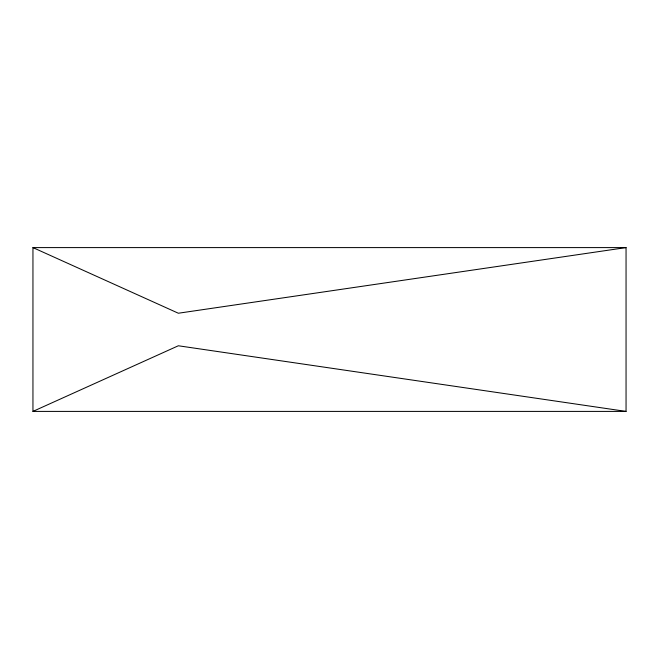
<?xml version="1.0" encoding="UTF-8"?>
<svg xmlns="http://www.w3.org/2000/svg" width="659" height="659" viewBox="0 0 659 659"><rect width="100%" height="100%" fill="white"/><g stroke="black" fill="none" stroke-linecap="round" stroke-linejoin="round"><path stroke-width="0.99" d="M32.95 411.405L178.35 345.769L626.05 411.405L626.05 247.595L32.95 247.595L32.95 411.405L626.05 411.405M626.05 247.595L178.35 313.231L32.95 247.595"/></g></svg>
